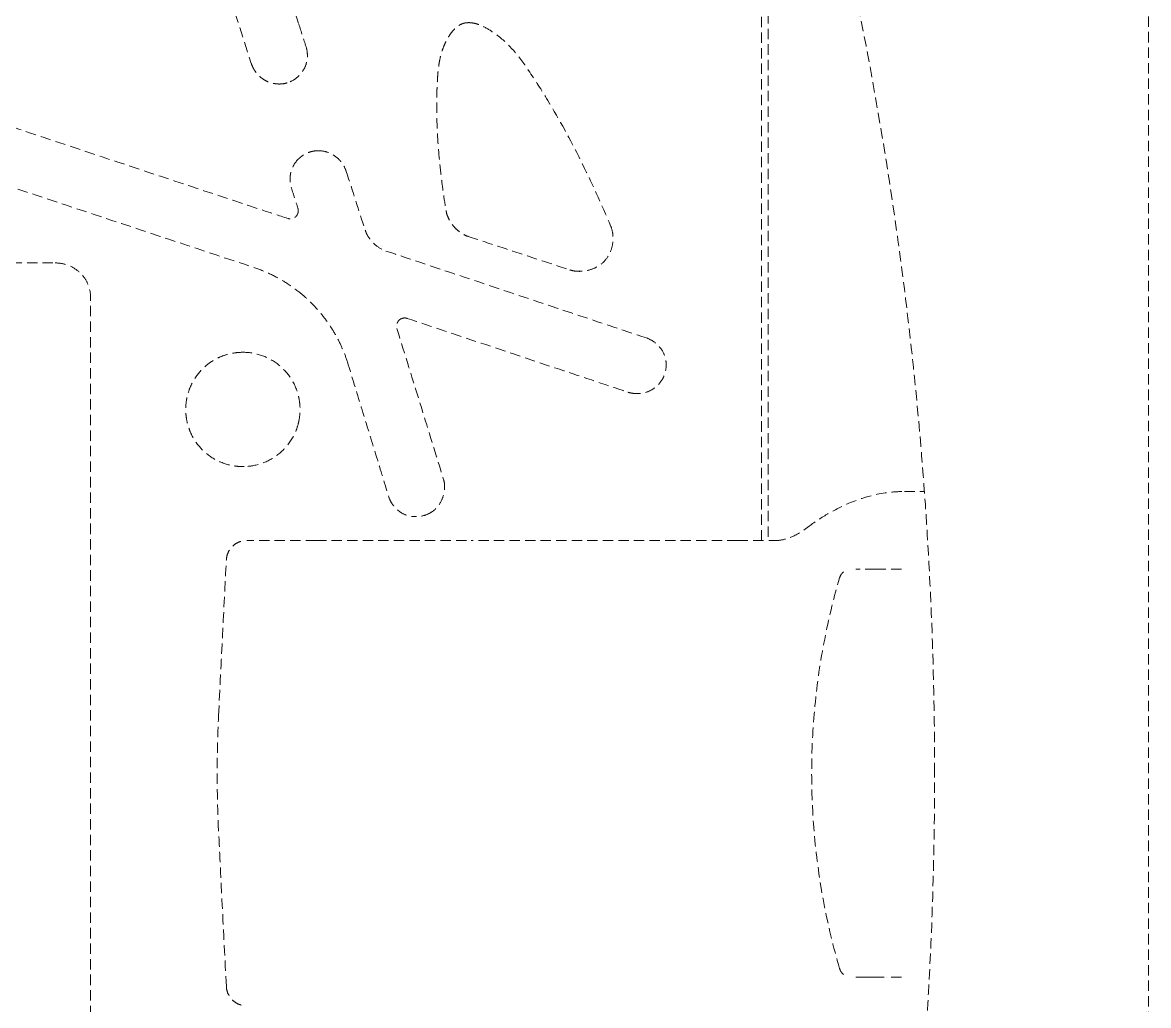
# Model space of a CAD drawing. Header units: millimetres. Extents: x -4151 to 3726, y -2931 to 1353.
# Drawn here: x -213 to -75.1, y -174.3 to -53.9 of the extents above; entities that cross this region are included whole.
import ezdxf

# ---------------------------------------------------------------- set-up
doc = ezdxf.new("R2010")
doc.units = ezdxf.units.MM
doc.linetypes.add('HIDDEN', pattern=[1.905, 1.27, -0.635])
doc.layers.add('DIKOM_ОБЪЕКТ', color=7, linetype='Continuous')

msp = doc.modelspace()

# ---------------------------------------------------------------- linework, layer by layer
at = {"layer": 'DIKOM_ОБЪЕКТ', "color": 7, "linetype": 'HIDDEN', "lineweight": 15, "extrusion": (1, -3.44509e-16, -2.22045e-16)}
for p, q in [((-158.382, -53.869), (-158.371, -53.869)), ((-181.556, -61.384), (-181.564, -61.384)), ((-180.244, -77.899), (-180.246, -77.899)), ((-144.798, -84.33), (-144.826, -84.33)), ((-204.683, -204.138), (-204.683, -87.471)), ((-137.729, -99.302), (-137.793, -99.302)), ((-186.022, -108.247), (-186.03, -108.247)), ((-164.843, -114.381), (-164.871, -114.381))]:
    msp.add_line(p, q, dxfattribs=at)
at = {"layer": 'DIKOM_ОБЪЕКТ', "color": 7, "linetype": 'HIDDEN', "lineweight": 15}
for points, degree in [([(-75.086, 82.15), (-75.086, -373.759)], 1), ([(-208.603, 14.452), (-205.979, 6.305), (-200.732, -9.988), (-192.863, -34.426), (-187.617, -50.715), (-184.994, -58.859)], 3), ([(-122.474, -117.305), (-122.474, -50.805)], 1), ([(-121.688, -50.805), (-121.688, -117.305)], 1), ([(-179.179, -54.051), (-178.881, -54.975), (-178.583, -55.899), (-178.285, -56.824)], 3), ([(-180.607, -61.247), (-180.919, -61.342), (-181.249, -61.386), (-181.575, -61.384)], 3), ([(-181.575, -61.384), (-181.569, -61.384), (-181.562, -61.384), (-181.556, -61.384)], 3), ([(-176.756, -69.554), (-176.759, -69.554), (-176.763, -69.554), (-176.767, -69.554)], 3), ([(-173.36, -72.092), (-172.588, -74.487), (-171.815, -76.883), (-171.043, -79.278)], 3), ([(-180.079, -74.121), (-179.814, -74.946), (-179.548, -75.772), (-179.282, -76.598)], 3), ([(-161.141, -76.871), (-161.102, -77.116), (-160.968, -77.585), (-160.641, -78.238), (-160.215, -78.827), (-159.702, -79.343), (-159.113, -79.767), (-158.674, -79.972), (-158.441, -80.049)], 3), ([(-158.441, -80.049), (-157.051, -80.507), (-154.274, -81.422), (-150.122, -82.789), (-147.364, -83.698), (-145.987, -84.152)], 3), ([(-254.372, -83.305), (-239.249, -83.305), (-224.127, -83.305), (-209.004, -83.305)], 3), ([(-184.682, -83.857), (-184.025, -84.075), (-182.743, -84.586), (-180.891, -85.585), (-179.743, -86.386), (-179.188, -86.824)], 3), ([(-179.188, -86.824), (-178.736, -87.18), (-177.865, -87.937), (-176.654, -89.22), (-175.563, -90.635), (-174.617, -92.149), (-173.819, -93.755), (-173.401, -94.859), (-173.219, -95.423)], 3), ([(-166.183, -90.042), (-166.183, -90.042), (-166.182, -90.042), (-166.182, -90.042)], 3), ([(-167.177, -91.349), (-167.177, -91.349), (-167.177, -91.349), (-167.177, -91.349)], 3), ([(-173.219, -95.423), (-172.654, -97.266), (-171.524, -100.951), (-169.829, -106.474), (-168.701, -110.154), (-168.136, -111.993)], 3), ([(-137.761, -99.302), (-137.76, -99.302), (-137.759, -99.302), (-137.759, -99.302)], 3), ([(-137.729, -99.302), (-137.728, -99.302), (-137.727, -99.302), (-137.726, -99.302)], 3), ([(-186.195, -108.245), (-186.137, -108.246), (-186.08, -108.247), (-186.022, -108.247)], 3), ([(-186.026, -108.247), (-185.977, -108.247), (-185.928, -108.246), (-185.879, -108.245)], 3), ([(-161.464, -109.877), (-161.464, -109.877), (-161.464, -109.877), (-161.464, -109.877)], 3), ([(-104.989, -111.305), (-104.17, -111.305), (-103.352, -111.305), (-102.533, -111.305)], 3), ([(-164.857, -114.381), (-164.857, -114.381), (-164.857, -114.381), (-164.857, -114.381)], 3), ([(-164.843, -114.381), (-164.84, -114.381), (-164.837, -114.381), (-164.834, -114.381)], 3), ([(-162.879, -113.801), (-162.905, -113.817), (-162.931, -113.834), (-162.956, -113.85)], 3), ([(-177.061, -117.305), (-158.062, -117.305)], 1), ([(-125.422, -117.305), (-123.889, -117.305), (-122.356, -117.305), (-120.824, -117.305)], 3), ([(-188.051, -119.677), (-188.051, -119.677), (-188.051, -119.677), (-188.051, -119.677)], 3), ([(-110.929, -120.805), (-110.779, -120.805), (-110.601, -120.805), (-110.392, -120.805)], 3), ([(-108.518, -120.805), (-108.066, -120.805), (-107.563, -120.805), (-107.01, -120.805)], 3), ([(-112.93, -169.724), (-112.93, -169.724), (-112.93, -169.724), (-112.93, -169.724)], 3), ([(-112.454, -170.454), (-112.454, -170.454), (-112.454, -170.454), (-112.454, -170.454)], 3), ([(-108.734, -170.805), (-109.224, -170.805), (-109.65, -170.805), (-110.01, -170.805)], 3), ([(-105.322, -170.805), (-105.998, -170.805), (-106.62, -170.805), (-107.187, -170.805)], 3), ([(-188.051, -171.933), (-188.051, -171.933), (-188.051, -171.933), (-188.051, -171.933)], 3)]:
    msp.add_open_spline(points, degree=degree, dxfattribs=at)
for points, knots in [([(-201.202, 14.323), (-200.18, 11.15), (-199.158, 7.977), (-195.071, -4.714), (-192.006, -14.233), (-185.687, -33.851), (-182.431, -43.95), (-179.179, -54.051)], [0, 0, 0, 0, 10.0000003, 10.0000003, 40.0000092, 40.0000092, 71.8347394, 71.8347394, 71.8347394, 71.8347394]), ([(-101.283, -145.805), (-101.283, -142.471), (-101.318, -139.137), (-101.523, -129.37), (-101.789, -122.938), (-102.579, -110.092), (-103.105, -103.676), (-104.415, -90.873), (-105.2, -84.483), (-107.027, -71.74), (-108.071, -65.385), (-110.414, -52.721), (-111.714, -46.41), (-114.57, -33.844), (-116.126, -27.587), (-119.33, -15.737), (-120.955, -10.135), (-122.681, -4.566)], [0, 0, 0, 0, 10.0005762, 10.0005762, 29.3074526, 29.3074526, 48.6140731, 48.6140731, 67.9275121, 67.9275121, 87.2518862, 87.2518862, 106.5932625, 106.5932625, 125.953112, 125.953112, 143.476029, 143.476029, 143.476029, 143.476029]), ([(-158.382, -53.869), (-158.39, -53.869), (-158.49, -53.869), (-158.682, -53.881), (-158.957, -53.934), (-159.222, -54.026), (-159.467, -54.15), (-159.776, -54.352), (-160.118, -54.655), (-160.492, -55.091), (-160.836, -55.597), (-161.153, -56.17), (-161.449, -56.828), (-161.709, -57.58), (-161.918, -58.427), (-162.07, -59.369), (-162.166, -60.391), (-162.227, -61.499), (-162.27, -62.702), (-162.286, -64.01), (-162.271, -65.428), (-162.22, -66.967), (-162.124, -68.637), (-161.977, -70.447), (-161.772, -72.41), (-161.501, -74.536), (-161.27, -76.073), (-161.141, -76.871)], [0.53167699, 0.53167699, 0.53167699, 0.53167699, 0.5326087, 0.54347826, 0.55434783, 0.56521739, 0.57608696, 0.58695652, 0.60869565, 0.63043478, 0.65217391, 0.67391304, 0.69565217, 0.7173913, 0.73913043, 0.76086957, 0.7826087, 0.80434783, 0.82608696, 0.84782609, 0.86956522, 0.89130435, 0.91304348, 0.93478261, 0.95652174, 0.97826087, 1, 1, 1, 1]), ([(-158.366, -53.868), (-158.096, -53.867), (-157.825, -53.907), (-157.23, -54.058), (-156.907, -54.185), (-156.077, -54.579), (-155.586, -54.887), (-154.357, -55.769), (-153.656, -56.409), (-152.294, -57.915), (-151.65, -58.805), (-150.221, -60.914), (-149.438, -62.143), (-147.24, -65.773), (-145.901, -68.225), (-143.323, -73.376), (-142.094, -76.085), (-140.954, -78.829)], [0, 0, 0, 0, 0.8124876, 0.8124876, 1.8480194, 1.8480194, 3.5816205, 3.5816205, 6.4082123, 6.4082123, 9.6976135, 9.6976135, 14.0782312, 14.0782312, 22.4737177, 22.4737177, 31.4143895, 31.4143895, 31.4143895, 31.4143895]), ([(-178.285, -56.824), (-178.181, -57.145), (-178.128, -57.487), (-178.117, -58.19), (-178.167, -58.561), (-178.38, -59.281), (-178.556, -59.637), (-178.903, -60.109), (-179.035, -60.259), (-179.179, -60.398)], [0, 0, 0, 0, 1.01396, 1.01396, 2.1104353, 2.1104353, 3.267675, 3.267675, 3.8657698, 3.8657698, 3.8657698, 3.8657698]), ([(-184.994, -58.859), (-184.939, -59.032), (-184.804, -59.36), (-184.527, -59.831), (-184.163, -60.28), (-183.733, -60.67), (-183.254, -60.98), (-182.733, -61.205), (-182.192, -61.343), (-181.798, -61.381), (-181.592, -61.384), (-181.564, -61.384)], [0, 0, 0, 0, 0.1, 0.2, 0.3, 0.4, 0.5, 0.6, 0.7, 0.8, 0.81553797, 0.81553797, 0.81553797, 0.81553797]), ([(-179.179, -60.398), (-179.467, -60.676), (-179.805, -60.911), (-180.31, -61.146), (-180.457, -61.202), (-180.607, -61.247)], [0, 0, 0, 0, 1.2019919, 1.2019919, 1.6719066, 1.6719066, 1.6719066, 1.6719066]), ([(-181.56, -61.384), (-181.411, -61.384), (-181.09, -61.362), (-180.784, -61.298), (-180.616, -61.247)], [0.81632025, 0.81632025, 0.81632025, 0.81632025, 0.9, 1, 1, 1, 1]), ([(-221.639, -64.21), (-218.475, -65.26), (-215.312, -66.31), (-202.658, -70.511), (-193.168, -73.662), (-182.633, -77.159), (-181.586, -77.506), (-180.54, -77.853)], [0, 0, 0, 0, 10.0000313, 10.0000313, 40.0008763, 40.0008763, 43.3104356, 43.3104356, 43.3104356, 43.3104356]), ([(-231.688, -68.252), (-228.381, -69.35), (-218.892, -72.5), (-203.223, -77.702), (-190.861, -81.805), (-184.682, -83.857)], [0.15502432, 0.15502432, 0.15502432, 0.15502432, 0.33333333, 0.66666667, 1, 1, 1, 1]), ([(-176.78, -69.554), (-176.994, -69.554), (-177.378, -69.59), (-177.904, -69.731), (-178.366, -69.932), (-178.799, -70.199), (-179.061, -70.417), (-179.188, -70.54)], [0.62539749, 0.62539749, 0.62539749, 0.62539749, 0.71428571, 0.78571429, 0.85714286, 0.92857143, 1, 1, 1, 1]), ([(-176.756, -69.554), (-176.383, -69.555), (-176.007, -69.618), (-175.312, -69.857), (-174.984, -70.033), (-174.395, -70.473), (-174.128, -70.744), (-173.671, -71.36), (-173.481, -71.717), (-173.36, -72.092)], [0, 0, 0, 0, 1.1169145, 1.1169145, 2.2052697, 2.2052697, 3.3238454, 3.3238454, 4.5058238, 4.5058238, 4.5058238, 4.5058238]), ([(-179.188, -70.54), (-179.427, -70.771), (-179.82, -71.28), (-180.126, -72.044), (-180.24, -72.684), (-180.258, -73.171), (-180.207, -73.651), (-180.13, -73.963), (-180.079, -74.121)], [0, 0, 0, 0, 0.25, 0.5, 0.625, 0.75, 0.875, 1, 1, 1, 1]), ([(-179.282, -76.598), (-179.26, -76.665), (-179.235, -76.796), (-179.238, -77.006), (-179.286, -77.227), (-179.379, -77.434), (-179.517, -77.616), (-179.697, -77.755), (-179.902, -77.849), (-180.093, -77.892), (-180.207, -77.899), (-180.248, -77.899)], [0.00000892, 0.00000892, 0.00000892, 0.00000892, 0.1, 0.2, 0.3, 0.4, 0.5, 0.6, 0.7, 0.8, 0.85754482, 0.85754482, 0.85754482, 0.85754482]), ([(-180.244, -77.899), (-180.247, -77.899), (-180.301, -77.899), (-180.406, -77.89), (-180.495, -77.868), (-180.54, -77.854)], [0.61928827, 0.61928827, 0.61928827, 0.61928827, 0.62972595, 0.81463708, 0.99925484, 0.99925484, 0.99925484, 0.99925484]), ([(-171.043, -79.278), (-170.932, -79.621), (-170.764, -79.948), (-170.335, -80.574), (-170.062, -80.872), (-169.387, -81.438), (-168.956, -81.693), (-168.498, -81.846)], [0, 0, 0, 0, 1.0821128, 1.0821128, 2.275921, 2.275921, 3.7314391, 3.7314391, 3.7314391, 3.7314391]), ([(-140.954, -78.829), (-140.816, -79.161), (-140.733, -79.518), (-140.661, -80.257), (-140.677, -80.648), (-140.82, -81.474), (-140.97, -81.916), (-141.398, -82.708), (-141.686, -83.069), (-142.315, -83.6), (-142.644, -83.8), (-143.377, -84.124), (-143.793, -84.24), (-144.399, -84.318), (-144.587, -84.33), (-144.774, -84.33)], [0, 0, 0, 0, 1.0777735, 1.0777735, 2.2282033, 2.2282033, 3.5940873, 3.5940873, 4.9359469, 4.9359469, 6.0763743, 6.0763743, 7.3585707, 7.3585707, 7.9256194, 7.9256194, 7.9256194, 7.9256194]), ([(-168.498, -81.846), (-165.343, -82.898), (-162.192, -83.95), (-154.609, -86.479), (-150.181, -87.956), (-142.698, -90.452), (-139.63, -91.476), (-136.575, -92.494)], [0, 0, 0, 0, 10.0020091, 10.0020091, 24.1315501, 24.1315501, 34.0048855, 34.0048855, 34.0048855, 34.0048855]), ([(-209.004, -83.305), (-208.548, -83.305), (-208.088, -83.38), (-207.203, -83.662), (-206.77, -83.877), (-206.006, -84.434), (-205.669, -84.785), (-205.164, -85.536), (-204.975, -85.935), (-204.743, -86.711), (-204.683, -87.093), (-204.683, -87.471)], [0, 0, 0, 0, 1.3673546, 1.3673546, 2.7847265, 2.7847265, 4.2024108, 4.2024108, 5.4981197, 5.4981197, 6.633087, 6.633087, 6.633087, 6.633087]), ([(-145.987, -84.152), (-145.701, -84.246), (-145.316, -84.317), (-144.923, -84.33), (-144.826, -84.33)], [0, 0, 0, 0, 0.1, 0.13282696, 0.13282696, 0.13282696, 0.13282696]), ([(-166.183, -90.042), (-166.297, -90.042), (-166.412, -90.062), (-166.632, -90.134), (-166.739, -90.19), (-166.915, -90.33), (-166.987, -90.414), (-167.092, -90.589), (-167.129, -90.678), (-167.184, -90.876), (-167.197, -90.989), (-167.189, -91.179), (-167.177, -91.259), (-167.153, -91.335)], [0, 0, 0, 0, 0.347777, 0.347777, 0.7033341, 0.7033341, 1.0298875, 1.0298875, 1.3155501, 1.3155501, 1.6476633, 1.6476633, 1.8869546, 1.8869546, 1.8869546, 1.8869546]), ([(-166.195, -90.042), (-166.169, -90.043), (-166.073, -90.047), (-165.979, -90.065), (-165.91, -90.089)], [0.86415182, 0.86415182, 0.86415182, 0.86415182, 0.90050777, 1, 1, 1, 1]), ([(-165.91, -90.089), (-162.878, -91.103), (-156.827, -93.127), (-147.807, -96.144), (-141.838, -98.14), (-138.868, -99.134)], [0, 0, 0, 0, 0.3332752, 0.6666376, 1, 1, 1, 1]), ([(-167.153, -91.335), (-166.169, -94.519), (-165.186, -97.703), (-163.279, -103.877), (-162.355, -106.867), (-161.432, -109.857)], [0, 0, 0, 0, 10.0000191, 10.0000191, 19.3914904, 19.3914904, 19.3914904, 19.3914904]), ([(-136.575, -92.494), (-136.26, -92.599), (-135.96, -92.755), (-135.387, -93.157), (-135.114, -93.416), (-134.639, -94.024), (-134.443, -94.39), (-134.215, -95.114), (-134.162, -95.476), (-134.168, -96.193), (-134.227, -96.559), (-134.456, -97.248), (-134.629, -97.581), (-135.064, -98.173), (-135.332, -98.44), (-135.935, -98.868), (-136.277, -99.034), (-136.984, -99.248), (-137.357, -99.302), (-137.726, -99.302)], [0, 0, 0, 0, 1.003206, 1.003206, 2.1163516, 2.1163516, 3.3266535, 3.3266535, 4.3954454, 4.3954454, 5.4794173, 5.4794173, 6.5781074, 6.5781074, 7.6924355, 7.6924355, 8.812172, 8.812172, 9.9316969, 9.9316969, 9.9316969, 9.9316969]), ([(-186.041, -94.247), (-186.111, -94.247), (-186.546, -94.254), (-187.343, -94.345), (-188.385, -94.626), (-189.365, -95.058), (-190.275, -95.646), (-191.352, -96.605), (-192.195, -97.791), (-192.731, -99.134), (-192.975, -100.195), (-193.057, -101.28), (-192.965, -102.363), (-192.714, -103.411), (-192.175, -104.736), (-191.116, -106.213), (-189.372, -107.528), (-187.643, -108.12), (-186.515, -108.241), (-186.095, -108.247), (-186.03, -108.247)], [0.23177918, 0.23177918, 0.23177918, 0.23177918, 0.23684211, 0.26315789, 0.28947368, 0.31578947, 0.34210526, 0.36842105, 0.42105263, 0.44736842, 0.47368421, 0.5, 0.52631579, 0.55263158, 0.57894737, 0.63157895, 0.68421053, 0.73684211, 0.76315789, 0.76796945, 0.76796945, 0.76796945, 0.76796945]), ([(-186.194, -94.249), (-185.46, -94.231), (-184.715, -94.332), (-183.279, -94.759), (-182.573, -95.103), (-181.343, -95.985), (-180.797, -96.525), (-179.903, -97.751), (-179.55, -98.458), (-179.269, -99.382), (-179.22, -99.572), (-179.179, -99.764)], [0, 0, 0, 0, 2.2033452, 2.2033452, 4.4959345, 4.4959345, 6.7435171, 6.7435171, 9.0490261, 9.0490261, 9.6387852, 9.6387852, 9.6387852, 9.6387852]), ([(-186.024, -94.247), (-186.074, -94.247), (-186.131, -94.248), (-186.188, -94.249), (-186.194, -94.249)], [0.2318909609, 0.2318909609, 0.2318909609, 0.2318909609, 0.2355569618, 0.2360468071, 0.2360468071, 0.2360468071, 0.2360468071]), ([(-138.868, -99.134), (-138.706, -99.188), (-138.38, -99.267), (-138.013, -99.301), (-137.813, -99.302), (-137.793, -99.302)], [0, 0, 0, 0, 0.05, 0.1, 0.10559057, 0.10559057, 0.10559057, 0.10559057]), ([(-179.179, -99.764), (-179.156, -99.867), (-179.137, -99.97), (-179.066, -100.384), (-179.033, -100.698), (-179.003, -101.587), (-179.057, -102.168), (-179.179, -102.73)], [0, 0, 0, 0, 0.3144562, 0.3144562, 1.2596557, 1.2596557, 2.9830103, 2.9830103, 2.9830103, 2.9830103]), ([(-179.179, -102.73), (-179.201, -102.835), (-179.226, -102.939), (-179.336, -103.356), (-179.44, -103.664), (-179.862, -104.672), (-180.286, -105.338), (-181.299, -106.47), (-181.898, -106.954), (-183.213, -107.706), (-183.95, -107.975), (-185.191, -108.214), (-185.695, -108.257), (-186.195, -108.245)], [0, 0, 0, 0, 0.3228012, 0.3228012, 1.2932158, 1.2932158, 3.5992535, 3.5992535, 5.8517651, 5.8517651, 8.1434375, 8.1434375, 9.6445959, 9.6445959, 9.6445959, 9.6445959]), ([(-161.432, -109.856), (-161.354, -110.106), (-161.317, -110.37), (-161.303, -110.931), (-161.337, -111.234), (-161.489, -111.911), (-161.631, -112.286), (-162.036, -113.017), (-162.321, -113.379), (-162.737, -113.705), (-162.807, -113.755), (-162.879, -113.801)], [0, 0, 0, 0, 0.7842547, 0.7842547, 1.6841173, 1.6841173, 2.865371, 2.865371, 4.1938941, 4.1938941, 4.4518584, 4.4518584, 4.4518584, 4.4518584]), ([(-116.961, -115.774), (-116.181, -115.187), (-115.393, -114.653), (-113.373, -113.44), (-112.128, -112.836), (-109.634, -111.926), (-108.384, -111.614), (-106.416, -111.352), (-105.702, -111.305), (-104.989, -111.305)], [0, 0, 0, 0, 10.0014039, 10.0014039, 25.4210611, 25.4210611, 40.490887, 40.490887, 49.0310304, 49.0310304, 49.0310304, 49.0310304]), ([(-168.136, -111.993), (-168.085, -112.153), (-167.959, -112.456), (-167.698, -112.894), (-167.359, -113.31), (-166.825, -113.799), (-166.179, -114.163), (-165.48, -114.343), (-165.098, -114.379), (-164.895, -114.381), (-164.871, -114.381)], [0, 0, 0, 0, 0.08333333, 0.16666667, 0.25, 0.33333333, 0.5, 0.58333333, 0.66666667, 0.67797014, 0.67797014, 0.67797014, 0.67797014]), ([(-162.956, -113.85), (-163.229, -114.023), (-163.531, -114.154), (-164.163, -114.333), (-164.5, -114.38), (-164.834, -114.381)], [0, 0, 0, 0, 0.9695195, 0.9695195, 1.9743283, 1.9743283, 1.9743283, 1.9743283]), ([(-120.824, -117.305), (-120.362, -117.305), (-119.892, -117.235), (-118.742, -116.88), (-118.039, -116.536), (-117.178, -115.934), (-117.07, -115.856), (-116.961, -115.774)], [0, 0, 0, 0, 10.0026836, 10.0026836, 22.7900844, 22.7900844, 24.6033815, 24.6033815, 24.6033815, 24.6033815]), ([(-188.051, -119.677), (-188.037, -119.407), (-187.978, -119.136), (-187.781, -118.638), (-187.642, -118.404), (-187.301, -117.997), (-187.095, -117.818), (-186.687, -117.566), (-186.489, -117.476), (-186.283, -117.413)], [0, 0, 0, 0, 0.8108277, 0.8108277, 1.6070462, 1.6070462, 2.4037442, 2.4037442, 3.0457383, 3.0457383, 3.0457383, 3.0457383]), ([(-185.385, -117.305), (-185.397, -117.305), (-185.438, -117.305), (-185.496, -117.305), (-185.541, -117.305), (-185.553, -117.305), (-185.554, -117.305)], [0, 0, 0, 0, 0.12348544, 0.41784371, 0.70755488, 0.99988199, 0.99988199, 0.99988199, 0.99988199]), ([(-189.003, -138.784), (-188.842, -135.455), (-188.678, -132.125), (-188.36, -125.756), (-188.207, -122.716), (-188.051, -119.677)], [0, 0, 0, 0, 10.0000021, 10.0000021, 19.1310156, 19.1310156, 19.1310156, 19.1310156]), ([(-112.93, -121.885), (-112.885, -121.729), (-112.813, -121.579), (-112.645, -121.338), (-112.555, -121.24), (-112.454, -121.156)], [0, 0, 0, 0, 0.48638173, 0.48638173, 0.88003952, 0.88003952, 0.88003952, 0.88003952]), ([(-108.518, -120.805), (-108.73, -120.805), (-108.92, -120.805), (-109.301, -120.805), (-109.598, -120.805), (-109.908, -120.805), (-110.054, -120.805), (-110.125, -120.805), (-110.159, -120.805), (-110.174, -120.805), (-110.184, -120.805), (-110.189, -120.805), (-110.231, -120.805), (-110.286, -120.805), (-110.348, -120.805), (-110.377, -120.805), (-110.389, -120.805), (-110.392, -120.805)], [0.39994599, 0.39994599, 0.39994599, 0.39994599, 0.5, 0.5, 0.625, 0.6875, 0.71875, 0.734375, 0.7421875, 0.74609375, 0.74609375, 0.75, 0.75, 0.78125, 0.796875, 0.8046875, 0.80765397, 0.80765397, 0.80765397, 0.80765397]), ([(-105.322, -120.805), (-105.523, -120.805), (-105.817, -120.805), (-106.147, -120.805), (-106.309, -120.805), (-106.39, -120.805), (-106.429, -120.805), (-106.449, -120.805), (-106.459, -120.805), (-106.464, -120.805), (-106.466, -120.805), (-106.468, -120.805), (-106.469, -120.805), (-106.507, -120.805), (-106.615, -120.805), (-106.852, -120.805), (-106.927, -120.805), (-107.01, -120.805)], [0, 0, 0, 0, 0.0625, 0.09375, 0.109375, 0.1171875, 0.12109375, 0.12304688, 0.12402344, 0.12451172, 0.12475586, 0.12475586, 0.125, 0.125, 0.1875, 0.1875, 0.21125772, 0.21125772, 0.21125772, 0.21125772]), ([(-112.93, -169.724), (-113.702, -167.079), (-114.346, -164.393), (-115.37, -158.981), (-115.752, -156.248), (-116.248, -150.768), (-116.364, -148.013), (-116.329, -142.513), (-116.179, -139.761), (-115.613, -134.291), (-115.198, -131.566), (-114.177, -126.52), (-113.602, -124.187), (-112.93, -121.885)], [0, 0, 0, 0, 8.2688449, 8.2688449, 16.5271345, 16.5271345, 24.7792154, 24.7792154, 33.028214, 33.028214, 41.2774208, 41.2774208, 48.4750307, 48.4750307, 48.4750307, 48.4750307]), ([(-189.003, -152.825), (-189.165, -149.494), (-189.211, -146.155), (-189.115, -141.474), (-189.069, -140.129), (-189.003, -138.784)], [0, 0, 0, 0, 10.005995, 10.005995, 14.0447236, 14.0447236, 14.0447236, 14.0447236]), ([(-122.681, -287.043), (-121.696, -283.865), (-120.744, -280.676), (-118.041, -271.269), (-116.383, -265.021), (-113.323, -252.469), (-111.92, -246.162), (-109.375, -233.507), (-108.231, -227.155), (-106.202, -214.418), (-105.317, -208.03), (-103.808, -195.23), (-103.184, -188.815), (-102.195, -175.972), (-101.831, -169.541), (-101.388, -157.342), (-101.283, -151.573), (-101.283, -145.805)], [0, 0, 0, 0, 10.0005635, 10.0005635, 29.4140422, 29.4140422, 48.8079181, 48.8079181, 68.1757715, 68.1757715, 87.5231124, 87.5231124, 106.8534432, 106.8534432, 126.1711518, 126.1711518, 143.4760141, 143.4760141, 143.4760141, 143.4760141]), ([(-188.051, -171.933), (-188.222, -168.604), (-188.39, -165.275), (-188.707, -158.905), (-188.856, -155.865), (-189.003, -152.825)], [0, 0, 0, 0, 10.0000032, 10.0000032, 19.1310155, 19.1310155, 19.1310155, 19.1310155]), ([(-112.454, -170.454), (-112.578, -170.349), (-112.687, -170.223), (-112.839, -169.973), (-112.893, -169.85), (-112.93, -169.724)], [0, 0, 0, 0, 0.4864416, 0.4864416, 0.88032571, 0.88032571, 0.88032571, 0.88032571]), ([(-110.929, -170.805), (-110.87, -170.805), (-110.774, -170.805), (-110.65, -170.805), (-110.585, -170.805), (-110.552, -170.805), (-110.535, -170.805), (-110.527, -170.805), (-110.523, -170.805), (-110.521, -170.805), (-110.52, -170.805), (-110.458, -170.805), (-110.387, -170.805), (-110.261, -170.805), (-110.216, -170.805), (-110.143, -170.805), (-110.105, -170.805), (-110.058, -170.805), (-110.034, -170.805), (-110.022, -170.805), (-110.016, -170.805), (-110.013, -170.805), (-110.012, -170.805), (-110.011, -170.805), (-110.01, -170.805), (-110.01, -170.805), (-110.01, -170.805)], [0, 0, 0, 0, 0.0625, 0.09375, 0.109375, 0.1171875, 0.12109375, 0.12304688, 0.12402344, 0.12402344, 0.125, 0.125, 0.1875, 0.1875, 0.21875, 0.21875, 0.234375, 0.2421875, 0.24609375, 0.24804688, 0.24902344, 0.24951172, 0.24951172, 0.25, 0.25, 0.25000017, 0.25000017, 0.25000017, 0.25000017]), ([(-108.734, -170.805), (-108.734, -170.805), (-108.734, -170.805), (-108.572, -170.805), (-108.427, -170.805), (-108.24, -170.805), (-108.183, -170.805), (-108.107, -170.805), (-108.07, -170.805), (-108.032, -170.805), (-108.014, -170.805), (-108.005, -170.805), (-108.001, -170.805), (-107.999, -170.805), (-107.997, -170.805), (-107.949, -170.805), (-107.861, -170.805), (-107.662, -170.805), (-107.584, -170.805), (-107.449, -170.805), (-107.401, -170.805), (-107.325, -170.805), (-107.285, -170.805), (-107.237, -170.805), (-107.212, -170.805), (-107.2, -170.805), (-107.193, -170.805), (-107.191, -170.805), (-107.189, -170.805), (-107.188, -170.805), (-107.187, -170.805), (-107.187, -170.805), (-107.187, -170.805)], [0.49999988, 0.49999988, 0.49999988, 0.49999988, 0.5, 0.5, 0.5625, 0.5625, 0.59375, 0.59375, 0.609375, 0.6171875, 0.62109375, 0.62304688, 0.62402344, 0.62402344, 0.625, 0.625, 0.6875, 0.6875, 0.71875, 0.71875, 0.734375, 0.734375, 0.7421875, 0.74609375, 0.74804688, 0.74902344, 0.74951172, 0.74975586, 0.74975586, 0.75, 0.75, 0.75000022, 0.75000022, 0.75000022, 0.75000022]), ([(-186.222, -174.214), (-186.266, -174.201), (-186.31, -174.188), (-186.605, -174.088), (-186.846, -173.961), (-187.27, -173.642), (-187.459, -173.445), (-187.761, -173.009), (-187.878, -172.763), (-188.008, -172.321), (-188.041, -172.127), (-188.051, -171.933)], [0.672992, 0.672992, 0.672992, 0.672992, 0.8106576, 0.8106576, 1.6067423, 1.6067423, 2.4033748, 2.4033748, 3.2000253, 3.2000253, 3.7839158, 3.7839158, 3.7839158, 3.7839158])]:
    msp.add_open_spline(points, degree=3, knots=knots, dxfattribs=at)
for points, weights in [([(-140.954, -78.829), (-140.954, -78.829), (-140.954, -78.829), (-140.954, -78.829)], [1.09648891063, 1.09648830211, 1.09648769359, 1.09648708508]), ([(-168.498, -81.846), (-168.498, -81.846), (-168.498, -81.846), (-168.498, -81.846)], [1.16117994267, 1.1611829541, 1.16118596558, 1.1611889771]), ([(-167.153, -91.335), (-167.153, -91.335), (-167.153, -91.335), (-167.153, -91.335)], [1.13701004577, 1.13701262921, 1.13701521269, 1.13701779621]), ([(-177.061, -117.305), (-180.16, -117.305), (-183.059, -117.305), (-185.385, -117.305)], [0.957574516774, 0.916156896124, 0.915902636499, 0.956811737898]), ([(-125.422, -117.305), (-128.919, -117.305), (-141.679, -117.305), (-158.062, -117.305)], [0.957574516822, 0.816436784722, 0.816436784722, 0.957574516822])]:
    msp.add_rational_spline(points, weights, degree=3, dxfattribs=at)

doc.saveas('drawing.dxf')
